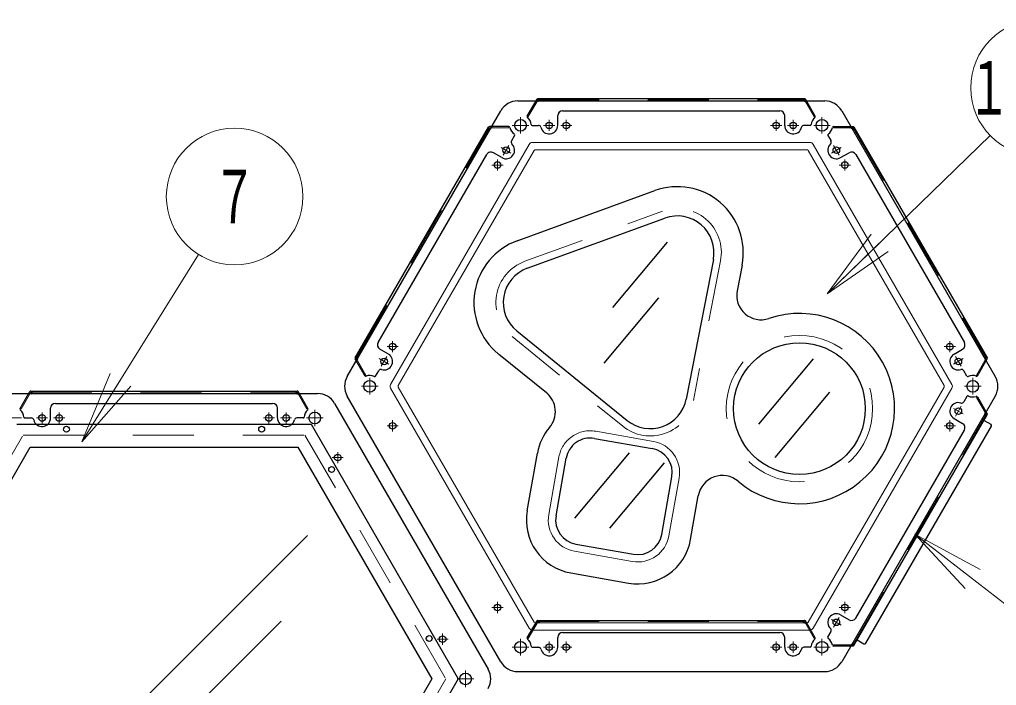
# Model space of a CAD drawing. Units: millimetres on the paper, scale 1:50. Extents: x -385 to 840, y 0 to 267.
# Drawn here: x 139.28 to 179.31, y 84.25 to 111.56 of the extents above; entities that cross this region are included whole.
import ezdxf
from ezdxf.enums import TextEntityAlignment as Align

# ---------------------------------------------------------------- set-up
doc = ezdxf.new("R2010")
doc.units = ezdxf.units.MM
doc.linetypes.add('USER1', pattern=[4.5, 2.5, -2])
doc.linetypes.add('USER2', pattern=[6, 3, -1, 1, -1])
doc.layers.add('1_50', color=7, linetype='Continuous', lineweight=25)
doc.styles.add('ＭＳ ゴシック', font='')
doc.styles.get('ＭＳ ゴシック').set_extended_font_data('MS Gothic')

msp = doc.modelspace()

# ---------------------------------------------------------------- linework, layer by layer
at = {"layer": '1_50', "color": 131}
for p, q in [((159.689, 108.217), (172.275, 108.217)), ((152.703, 96.917), (158.996, 107.817)), ((172.968, 107.817), (179.261, 96.917)), ((138.904, 96.217), (151.49, 96.217)), ((158.996, 85.217), (152.703, 96.117)), ((179.261, 96.117), (172.968, 85.217)), ((152.183, 95.817), (158.476, 84.917)), ((159.689, 84.817), (172.275, 84.817))]:
    msp.add_line(p, q, dxfattribs=at)
at = {"layer": '1_50', "color": 190}
for p, q in [((160.083, 107.6), (160.485, 108.297)), ((160.523, 108.211), (160.459, 108.211)), ((160.52, 108.317), (171.443, 108.317)), ((160.583, 108.271), (160.583, 108.317)), ((171.38, 108.271), (171.38, 108.317)), ((171.44, 108.211), (171.505, 108.211)), ((171.88, 107.6), (171.478, 108.297)), ((161.532, 107.817), (170.432, 107.817)), ((161.332, 107.217), (161.332, 107.617)), ((170.632, 107.217), (170.632, 107.617)), ((153.032, 97.687), (158.493, 107.147)), ((158.502, 107.069), (158.462, 107.092)), ((159.333, 107.167), (158.528, 107.167)), ((158.584, 107.091), (158.616, 107.147)), ((160.282, 107.217), (160.543, 107.217)), ((171.681, 107.217), (171.42, 107.217)), ((172.631, 107.167), (173.435, 107.167)), ((173.38, 107.091), (173.348, 107.147)), ((173.462, 107.069), (173.502, 107.092)), ((173.47, 107.147), (178.932, 97.687)), ((159.565, 106.803), (159.435, 106.577)), ((172.399, 106.803), (172.529, 106.577)), ((159.04, 105.894), (158.694, 106.094)), ((172.923, 105.894), (173.27, 106.094)), ((153.971, 98.313), (158.421, 106.021)), ((173.543, 106.021), (177.993, 98.313)), ((153.103, 97.719), (153.063, 97.742)), ((154.39, 97.84), (154.044, 98.04)), ((177.573, 97.84), (177.92, 98.04)), ((178.86, 97.719), (178.9, 97.742)), ((153.434, 96.95), (153.032, 97.647)), ((153.125, 97.637), (153.093, 97.581)), ((178.529, 96.95), (178.932, 97.647)), ((178.838, 97.637), (178.87, 97.581)), ((153.866, 96.931), (153.996, 97.157)), ((178.098, 96.931), (177.968, 97.157)), ((139.299, 95.6), (139.701, 96.297)), ((139.739, 96.211), (139.674, 96.211)), ((139.735, 96.317), (150.659, 96.317)), ((139.799, 96.271), (139.799, 96.317)), ((150.595, 96.271), (150.595, 96.317)), ((150.655, 96.211), (150.72, 96.211)), ((151.096, 95.6), (150.693, 96.297)), ((178.098, 96.103), (177.968, 95.877)), ((178.529, 96.084), (178.932, 95.387)), ((140.747, 95.817), (149.647, 95.817)), ((140.547, 95.217), (140.547, 95.617)), ((149.847, 95.217), (149.847, 95.617)), ((173.47, 85.887), (178.932, 95.347)), ((178.838, 95.397), (178.87, 95.453)), ((178.86, 95.315), (178.9, 95.292)), ((139.498, 95.217), (139.758, 95.217)), ((150.896, 95.217), (150.636, 95.217)), ((177.573, 95.194), (177.92, 94.994)), ((173.543, 87.013), (177.993, 94.721)), ((160.083, 86.2), (160.485, 86.897)), ((160.52, 86.917), (171.443, 86.917)), ((160.583, 86.871), (160.583, 86.917)), ((171.38, 86.871), (171.38, 86.917)), ((171.88, 86.2), (171.478, 86.897)), ((172.923, 87.14), (173.27, 86.94)), ((160.523, 86.811), (160.459, 86.811)), ((171.44, 86.811), (171.505, 86.811)), ((161.332, 85.817), (161.332, 86.217)), ((161.532, 86.417), (170.432, 86.417)), ((170.632, 85.817), (170.632, 86.217)), ((172.399, 86.231), (172.529, 86.457)), ((160.282, 85.817), (160.543, 85.817)), ((171.681, 85.817), (171.42, 85.817)), ((172.631, 85.867), (173.435, 85.867)), ((173.38, 85.943), (173.348, 85.887)), ((173.462, 85.965), (173.502, 85.942))]:
    msp.add_line(p, q, dxfattribs=at)
at = {"layer": '1_50', "color": 190, "linetype": 'USER1', "lineweight": 13}
for p, q in [((160.123, 107.578), (160.523, 108.271)), ((160.523, 108.271), (171.44, 108.271)), ((171.84, 107.578), (171.44, 108.271)), ((160.123, 107.578), (160.084, 107.601)), ((171.84, 107.578), (171.88, 107.601)), ((153.073, 97.667), (158.532, 107.121)), ((159.332, 107.121), (158.532, 107.121)), ((159.332, 107.121), (159.332, 107.167)), ((172.632, 107.121), (172.632, 107.167)), ((172.632, 107.121), (173.432, 107.121)), ((173.432, 107.121), (178.89, 97.667)), ((153.473, 96.974), (153.073, 97.667)), ((178.49, 96.974), (178.89, 97.667)), ((153.473, 96.974), (153.433, 96.951)), ((178.49, 96.974), (178.53, 96.951)), ((139.339, 95.578), (139.739, 96.271)), ((139.739, 96.271), (150.655, 96.271)), ((151.055, 95.578), (150.655, 96.271)), ((178.49, 96.06), (178.53, 96.083)), ((178.49, 96.06), (178.89, 95.367)), ((139.339, 95.578), (139.299, 95.601)), ((151.055, 95.578), (151.095, 95.601)), ((173.432, 85.913), (178.89, 95.367)), ((160.123, 86.178), (160.523, 86.871)), ((160.523, 86.871), (171.44, 86.871)), ((171.84, 86.178), (171.44, 86.871)), ((160.123, 86.178), (160.084, 86.201)), ((171.84, 86.178), (171.88, 86.201)), ((172.632, 85.913), (173.432, 85.913)), ((172.632, 85.913), (172.632, 85.867))]:
    msp.add_line(p, q, dxfattribs=at)
at = {"layer": '1_50', "linetype": 'USER2', "lineweight": 13}
for p, q in [((159.804, 107.557), (159.804, 106.877)), ((172.159, 107.557), (172.159, 106.877)), ((160.144, 107.217), (159.464, 107.217)), ((172.499, 107.217), (171.819, 107.217)), ((153.966, 96.517), (153.286, 96.517)), ((153.626, 96.857), (153.626, 96.177)), ((178.677, 96.517), (177.997, 96.517)), ((178.337, 96.857), (178.337, 96.177)), ((151.375, 95.557), (151.375, 94.877)), ((139.359, 95.217), (138.679, 95.217)), ((151.715, 95.217), (151.035, 95.217)), ((159.804, 86.157), (159.804, 85.477)), ((172.159, 86.157), (172.159, 85.477)), ((160.144, 85.817), (159.464, 85.817)), ((172.499, 85.817), (171.819, 85.817)), ((157.892, 84.517), (157.212, 84.517)), ((157.552, 84.857), (157.552, 84.177))]:
    msp.add_line(p, q, dxfattribs=at)
at = {"layer": '1_50', "color": 2, "linetype": 'USER2', "lineweight": 13}
for p, q in [((160.982, 107.447), (160.982, 106.987)), ((161.682, 107.447), (161.682, 106.987)), ((170.282, 107.447), (170.282, 106.987)), ((170.982, 107.447), (170.982, 106.987)), ((161.212, 107.217), (160.752, 107.217)), ((161.912, 107.217), (161.452, 107.217)), ((170.512, 107.217), (170.052, 107.217)), ((171.212, 107.217), (170.752, 107.217)), ((159.016, 106.312), (159.414, 106.082)), ((159.33, 106.396), (159.1, 105.998)), ((172.947, 106.312), (172.549, 106.082)), ((172.863, 105.998), (172.633, 106.396)), ((158.865, 105.821), (158.865, 105.361)), ((173.098, 105.821), (173.098, 105.361)), ((159.095, 105.591), (158.635, 105.591)), ((172.868, 105.591), (173.328, 105.591)), ((154.795, 98.143), (154.335, 98.143)), ((154.565, 98.373), (154.565, 97.913)), ((177.168, 98.143), (177.628, 98.143)), ((177.398, 98.373), (177.398, 97.913)), ((154.33, 97.736), (154.1, 97.338)), ((177.863, 97.338), (177.633, 97.736)), ((154.016, 97.652), (154.414, 97.422)), ((177.947, 97.652), (177.549, 97.422)), ((177.863, 95.696), (177.633, 95.298)), ((140.197, 95.447), (140.197, 94.987)), ((140.897, 95.447), (140.897, 94.987)), ((149.497, 95.447), (149.497, 94.987)), ((150.197, 95.447), (150.197, 94.987)), ((177.947, 95.382), (177.549, 95.612)), ((140.427, 95.217), (139.967, 95.217)), ((141.127, 95.217), (140.667, 95.217)), ((149.727, 95.217), (149.267, 95.217)), ((150.427, 95.217), (149.967, 95.217)), ((154.795, 94.891), (154.335, 94.891)), ((154.565, 94.661), (154.565, 95.121)), ((177.168, 94.891), (177.628, 94.891)), ((177.398, 94.661), (177.398, 95.121)), ((152.314, 93.821), (152.314, 93.361)), ((152.084, 93.591), (152.544, 93.591)), ((158.865, 87.213), (158.865, 87.673)), ((173.098, 87.213), (173.098, 87.673)), ((159.095, 87.443), (158.635, 87.443)), ((172.868, 87.443), (173.328, 87.443)), ((172.947, 86.722), (172.549, 86.952)), ((172.863, 87.036), (172.633, 86.638)), ((156.384, 86.143), (156.844, 86.143)), ((156.614, 86.373), (156.614, 85.913)), ((161.212, 85.817), (160.752, 85.817)), ((160.982, 86.047), (160.982, 85.587)), ((161.912, 85.817), (161.452, 85.817)), ((161.682, 85.587), (161.682, 86.047)), ((170.512, 85.817), (170.052, 85.817)), ((170.282, 85.587), (170.282, 86.047)), ((171.212, 85.817), (170.752, 85.817)), ((170.982, 86.047), (170.982, 85.587))]:
    msp.add_line(p, q, dxfattribs=at)
at = {"layer": '1_50', "color": 131, "lineweight": 13}
for p, q in [((160.301, 106.517), (171.663, 106.517)), ((154.481, 96.597), (160.162, 106.437)), ((154.798, 96.547), (160.364, 106.187)), ((160.416, 106.217), (171.547, 106.217)), ((171.599, 106.187), (177.165, 96.547)), ((171.801, 106.437), (177.483, 96.597)), ((160.364, 86.847), (154.798, 96.487)), ((177.165, 96.487), (171.599, 86.847)), ((160.162, 86.597), (154.481, 96.437)), ((177.483, 96.437), (171.801, 86.597)), ((171.663, 86.517), (160.301, 86.517)), ((171.547, 86.817), (160.416, 86.817))]:
    msp.add_line(p, q, dxfattribs=at)
at = {"layer": '1_50', "lineweight": 13}
for p, q in [((172.378, 100.305), (179.048, 106.804)), ((172.378, 100.305), (174.177, 102.757)), ((172.378, 100.305), (174.526, 102.399)), ((141.835, 94.234), (146.613, 101.922)), ((174.875, 102.041), (172.378, 100.305)), ((141.835, 94.234), (142.994, 97.046)), ((141.835, 94.234), (143.418, 96.782)), ((143.843, 96.518), (141.835, 94.234)), ((175.959, 90.455), (178.329, 88.615)), ((175.959, 90.455), (178.635, 89.01)), ((178.022, 88.22), (175.959, 90.455)), ((175.959, 90.455), (184.119, 84.119))]:
    msp.add_line(p, q, dxfattribs=at)
at = {"layer": '1_50', "color": 4}
for p, q in [((159.674, 102.488), (165.312, 104.541)), ((168.886, 101.49), (168.682, 100.435)), ((158.897, 97.854), (160.866, 96.257)), ((171.793, 97.644), (169.553, 94.965)), ((172.463, 96.281), (170.223, 93.602)), ((139.17, 94.957), (151.225, 94.957)), ((151.225, 94.957), (157.252, 84.517)), ((134.227, 84.517), (139.712, 94.017)), ((139.712, 94.017), (150.682, 94.017)), ((150.682, 94.017), (156.167, 84.517)), ((160.079, 91.412), (160.495, 93.776)), ((166.775, 90.231), (167.092, 92.03)), ((161.863, 88.863), (164.227, 88.447)), ((156.167, 84.517), (150.682, 75.017)), ((157.252, 84.517), (151.225, 74.077))]:
    msp.add_line(p, q, dxfattribs=at)
at = {"layer": '1_50', "linetype": 'USER1', "lineweight": 13}
for p, q in [((159.981, 101.643), (165.62, 103.695)), ((168.002, 101.661), (166.893, 95.936)), ((159.463, 98.553), (163.993, 94.881)), ((162.888, 94.674), (165.251, 94.257)), ((160.965, 91.256), (161.382, 93.619)), ((165.889, 90.387), (166.306, 92.751)), ((162.019, 89.75), (164.383, 89.333))]:
    msp.add_line(p, q, dxfattribs=at)
at = {"layer": '1_50', "color": 2}
for p, q in [((160.084, 101.361), (165.722, 103.413)), ((165.812, 102.424), (163.572, 99.745)), ((167.708, 101.718), (166.599, 95.994)), ((165.465, 100.138), (163.225, 97.459)), ((159.652, 98.786), (164.182, 95.114)), ((178.801, 95.12), (179.078, 94.96)), ((173.96, 85.976), (179.1, 94.878)), ((173.601, 86.114), (173.878, 85.954))]:
    msp.add_line(p, q, dxfattribs=at)
at = {"layer": '1_50', "color": 4, "linetype": 'USER1', "lineweight": 13}
for p, q in [((133.65, 84.517), (139.424, 94.517)), ((139.424, 94.517), (150.971, 94.517)), ((150.971, 94.517), (156.744, 84.517)), ((156.744, 84.517), (150.971, 74.517))]:
    msp.add_line(p, q, dxfattribs=at)
at = {"layer": '1_50', "color": 211}
for p, q in [((162.836, 94.378), (165.199, 93.962)), ((164.264, 93.787), (162.024, 91.108)), ((161.26, 91.204), (161.677, 93.567)), ((165.696, 93.371), (163.456, 90.692)), ((165.593, 90.44), (166.01, 92.803)), ((162.071, 90.045), (164.435, 89.628))]:
    msp.add_line(p, q, dxfattribs=at)
at = {"layer": '1_50'}
for p, q in [((143.777, 83.097), (151.075, 90.395)), ((146.031, 82.918), (149.995, 86.882))]:
    msp.add_line(p, q, dxfattribs=at)
at = {"layer": '1_50', "lineweight": 13}
for centre in [(181.053, 108.758), (148.091, 104.301)]:
    msp.add_circle(centre, 2.8, dxfattribs=at)
at = {"layer": '1_50', "color": 131}
for centre in [(159.804, 107.217), (172.159, 107.217), (153.626, 96.517), (178.337, 96.517), (151.375, 95.217), (159.804, 85.817), (172.159, 85.817), (157.552, 84.517)]:
    msp.add_circle(centre, 0.24, dxfattribs=at)
at = {"layer": '1_50', "color": 2}
for centre in [(160.982, 107.217), (161.682, 107.217), (170.282, 107.217), (170.982, 107.217), (159.215, 106.197), (172.748, 106.197), (158.865, 105.591), (173.098, 105.591), (154.565, 98.143), (177.398, 98.143), (154.215, 97.537), (177.748, 97.537), (140.197, 95.217), (140.897, 95.217), (149.497, 95.217), (150.197, 95.217), (177.748, 95.497), (154.565, 94.891), (177.398, 94.891), (152.314, 93.591), (158.865, 87.443), (173.098, 87.443), (172.748, 86.837), (156.614, 86.143), (160.982, 85.817), (161.682, 85.817), (170.282, 85.817), (170.982, 85.817)]:
    msp.add_circle(centre, 0.135, dxfattribs=at)
at = {"layer": '1_50', "linetype": 'USER1', "lineweight": 13}
msp.add_circle((171.235, 95.603), 3, dxfattribs=at)
at = {"layer": '1_50', "color": 4}
for centre, radius in [((171.235, 95.603), 2.7), ((141.197, 94.757), 0.12), ((149.197, 94.757), 0.12), ((152.065, 93.101), 0.12), ((156.065, 86.173), 0.12)]:
    msp.add_circle(centre, radius, dxfattribs=at)
at = {"layer": '1_50', "color": 131}
for centre, start, end in [((159.689, 107.417), 90, 150), ((172.275, 107.417), 30, 90), ((153.395, 96.517), 150, 210), ((178.568, 96.517), 330, 30), ((151.49, 95.417), 30, 90), ((157.783, 84.517), 330, 30), ((159.689, 85.617), 210, 270), ((172.275, 85.617), 270, 330)]:
    msp.add_arc(centre, 0.8, start, end, dxfattribs=at)
at = {"layer": '1_50', "color": 190}
for centre, radius, start, end in [((160.459, 108.171), 0.04, 90, 150), ((160.52, 108.277), 0.04, 90, 150), ((160.523, 108.271), 0.06, 270, 0), ((171.44, 108.271), 0.06, 180, 270), ((171.443, 108.277), 0.04, 30, 90), ((171.505, 108.171), 0.04, 30, 90), ((161.532, 107.617), 0.2, 90, 180), ((170.432, 107.617), 0.2, 0, 90), ((160.118, 107.58), 0.04, 150, 229.1931), ((159.804, 107.217), 0.44, 4.7802, 49.1931), ((172.159, 107.217), 0.44, 130.8069, 175.2198), ((171.846, 107.58), 0.04, 310.8069, 30), ((158.528, 107.127), 0.04, 90, 150), ((158.532, 107.121), 0.06, 240, 330), ((158.651, 107.127), 0.04, 90, 150), ((159.333, 107.127), 0.04, 10.8069, 90), ((159.804, 107.217), 0.44, 190.8069, 235.2198), ((160.282, 107.257), 0.04, 184.7802, 270), ((160.543, 107.117), 0.1, 12.8396, 90), ((160.982, 107.217), 0.35, 192.8396, 0), ((170.982, 107.217), 0.35, 180, 347.1604), ((171.42, 107.117), 0.1, 90, 167.1604), ((171.681, 107.257), 0.04, 270, 355.2198), ((172.159, 107.217), 0.44, 304.7802, 349.1931), ((172.631, 107.127), 0.04, 90, 169.1931), ((173.313, 107.127), 0.04, 30, 90), ((173.432, 107.121), 0.06, 210, 300), ((173.435, 107.127), 0.04, 30, 90), ((159.521, 106.527), 0.1, 150, 227.1604), ((159.53, 106.823), 0.04, 330, 55.2198), ((172.433, 106.823), 0.04, 124.7802, 210), ((172.442, 106.527), 0.1, 312.8396, 30), ((158.594, 105.921), 0.2, 60, 150), ((159.215, 106.197), 0.35, 240, 47.1604), ((172.748, 106.197), 0.35, 132.8396, 300), ((173.37, 105.921), 0.2, 30, 120), ((154.144, 98.213), 0.2, 150, 240), ((177.82, 98.213), 0.2, 300, 30), ((153.066, 97.667), 0.04, 150, 210), ((153.073, 97.667), 0.06, 330, 60), ((154.215, 97.537), 0.35, 252.8396, 60), ((177.748, 97.537), 0.35, 120, 287.1604), ((178.89, 97.667), 0.06, 120, 210), ((178.897, 97.667), 0.04, 330, 30), ((153.128, 97.561), 0.04, 150, 210), ((178.836, 97.561), 0.04, 330, 30), ((153.469, 96.97), 0.04, 210, 289.1931), ((153.626, 96.517), 0.44, 64.7802, 109.1931), ((153.831, 96.951), 0.04, 244.7802, 330), ((154.082, 97.107), 0.1, 72.8396, 150), ((177.881, 97.107), 0.1, 30, 107.1604), ((178.132, 96.951), 0.04, 210, 295.2198), ((178.337, 96.517), 0.44, 70.8069, 115.2198), ((178.495, 96.97), 0.04, 250.8069, 330), ((139.674, 96.171), 0.04, 90, 150), ((139.735, 96.277), 0.04, 90, 150), ((139.739, 96.271), 0.06, 270, 0), ((150.655, 96.271), 0.06, 180, 270), ((150.659, 96.277), 0.04, 30, 90), ((150.72, 96.171), 0.04, 30, 90), ((178.132, 96.083), 0.04, 64.7802, 150), ((178.337, 96.517), 0.44, 244.7802, 289.1931), ((178.495, 96.064), 0.04, 30, 109.1931), ((140.747, 95.617), 0.2, 90, 180), ((149.647, 95.617), 0.2, 0, 90), ((177.748, 95.497), 0.35, 72.8396, 240), ((177.881, 95.927), 0.1, 252.8396, 330), ((139.333, 95.58), 0.04, 150, 229.1931), ((139.019, 95.217), 0.44, 4.7802, 49.1931), ((151.375, 95.217), 0.44, 130.8069, 175.2198), ((151.061, 95.58), 0.04, 310.8069, 30), ((178.89, 95.367), 0.06, 150, 240), ((178.836, 95.473), 0.04, 330, 30), ((178.897, 95.367), 0.04, 330, 30), ((139.498, 95.257), 0.04, 184.7802, 270), ((139.758, 95.117), 0.1, 12.8396, 90), ((140.197, 95.217), 0.35, 192.8396, 0), ((150.197, 95.217), 0.35, 180, 347.1604), ((150.636, 95.117), 0.1, 90, 167.1604), ((150.896, 95.257), 0.04, 270, 355.2198), ((177.82, 94.821), 0.2, 330, 60), ((160.52, 86.877), 0.04, 90, 150), ((171.443, 86.877), 0.04, 30, 90), ((172.748, 86.837), 0.35, 60, 227.1604), ((173.37, 87.113), 0.2, 240, 330), ((160.459, 86.771), 0.04, 90, 150), ((160.523, 86.871), 0.06, 270, 0), ((171.44, 86.871), 0.06, 180, 270), ((171.505, 86.771), 0.04, 30, 90), ((172.442, 86.507), 0.1, 330, 47.1604), ((160.118, 86.18), 0.04, 150, 229.1931), ((159.804, 85.817), 0.44, 4.7802, 49.1931), ((161.532, 86.217), 0.2, 90, 180), ((170.432, 86.217), 0.2, 0, 90), ((172.159, 85.817), 0.44, 130.8069, 175.2198), ((171.846, 86.18), 0.04, 310.8069, 30), ((172.433, 86.211), 0.04, 150, 235.2198), ((172.159, 85.817), 0.44, 10.8069, 55.2198), ((160.282, 85.857), 0.04, 184.7802, 270), ((160.543, 85.717), 0.1, 12.8396, 90), ((160.982, 85.817), 0.35, 192.8396, 0), ((170.982, 85.817), 0.35, 180, 347.1604), ((171.42, 85.717), 0.1, 90, 167.1604), ((171.681, 85.857), 0.04, 270, 355.2198), ((172.631, 85.907), 0.04, 190.8069, 270), ((173.313, 85.907), 0.04, 270, 330), ((173.432, 85.913), 0.06, 60, 150), ((173.435, 85.907), 0.04, 270, 330)]:
    msp.add_arc(centre, radius, start, end, dxfattribs=at)
at = {"layer": '1_50', "color": 131, "lineweight": 13}
for centre, radius, start, end in [((160.301, 106.357), 0.16, 90, 150), ((171.663, 106.357), 0.16, 30, 90), ((160.416, 106.157), 0.06, 90, 150), ((171.547, 106.157), 0.06, 30, 90), ((154.619, 96.517), 0.16, 150, 210), ((154.85, 96.517), 0.06, 150, 210), ((177.113, 96.517), 0.06, 330, 30), ((177.344, 96.517), 0.16, 330, 30), ((160.301, 86.677), 0.16, 210, 270), ((160.416, 86.877), 0.06, 210, 270), ((171.547, 86.877), 0.06, 270, 330), ((171.663, 86.677), 0.16, 270, 330)]:
    msp.add_arc(centre, radius, start, end, dxfattribs=at)
at = {"layer": '1_50', "color": 4}
for centre, radius, start, end in [((166.235, 102.003), 2.7, 349.0362, 110), ((160.597, 99.951), 2.7, 110, 230.9638), ((169.663, 100.244), 1, 169.0362, 288.7119), ((171.235, 95.603), 3.9, 229.8729, 108.7119), ((160.236, 95.48), 1, 319.2932, 50.9638), ((162.662, 93.393), 2.2, 139.2932, 170), ((168.077, 91.857), 1, 49.8729, 170), ((162.245, 91.03), 2.2, 170, 260), ((164.609, 90.613), 2.2, 260, 350)]:
    msp.add_arc(centre, radius, start, end, dxfattribs=at)
at = {"layer": '1_50', "linetype": 'USER1', "lineweight": 13}
for centre, radius, start, end in [((166.235, 102.003), 1.8, 349.0362, 110), ((160.597, 99.951), 1.8, 110, 230.9638), ((165.126, 96.279), 1.8, 230.9638, 349.0362), ((162.662, 93.393), 1.3, 80, 170), ((165.025, 92.977), 1.3, 350, 80), ((162.245, 91.03), 1.3, 170, 260), ((164.609, 90.613), 1.3, 260, 350)]:
    msp.add_arc(centre, radius, start, end, dxfattribs=at)
at = {"layer": '1_50', "color": 2}
for centre, radius, start, end in [((166.235, 102.003), 1.5, 349.0362, 110), ((160.597, 99.951), 1.5, 110, 230.9638), ((165.126, 96.279), 1.5, 230.9638, 349.0362), ((179.048, 94.908), 0.06, 330, 60), ((173.908, 86.006), 0.06, 240, 330)]:
    msp.add_arc(centre, radius, start, end, dxfattribs=at)
at = {"layer": '1_50', "color": 211}
for centre, start, end in [((162.662, 93.393), 80, 170), ((165.025, 92.977), 350, 80), ((162.245, 91.03), 170, 260), ((164.609, 90.613), 260, 350)]:
    msp.add_arc(centre, 1, start, end, dxfattribs=at)

# ---------------------------------------------------------------- texts
at = {"layer": '1_50', "style": 'ＭＳ ゴシック', "width": 0.6}
msp.add_text('７', height=2.199, dxfattribs=at).set_placement((148.091, 104.301), align=Align.MIDDLE_CENTER)
at = {"layer": '1_50', "insert": (181.053, 108.758), "char_height": 2.199, "attachment_point": 5, "style": 'ＭＳ ゴシック'}
msp.add_mtext('\\T1.64;\\W0.6;１１', dxfattribs=at)

doc.saveas('drawing.dxf')
